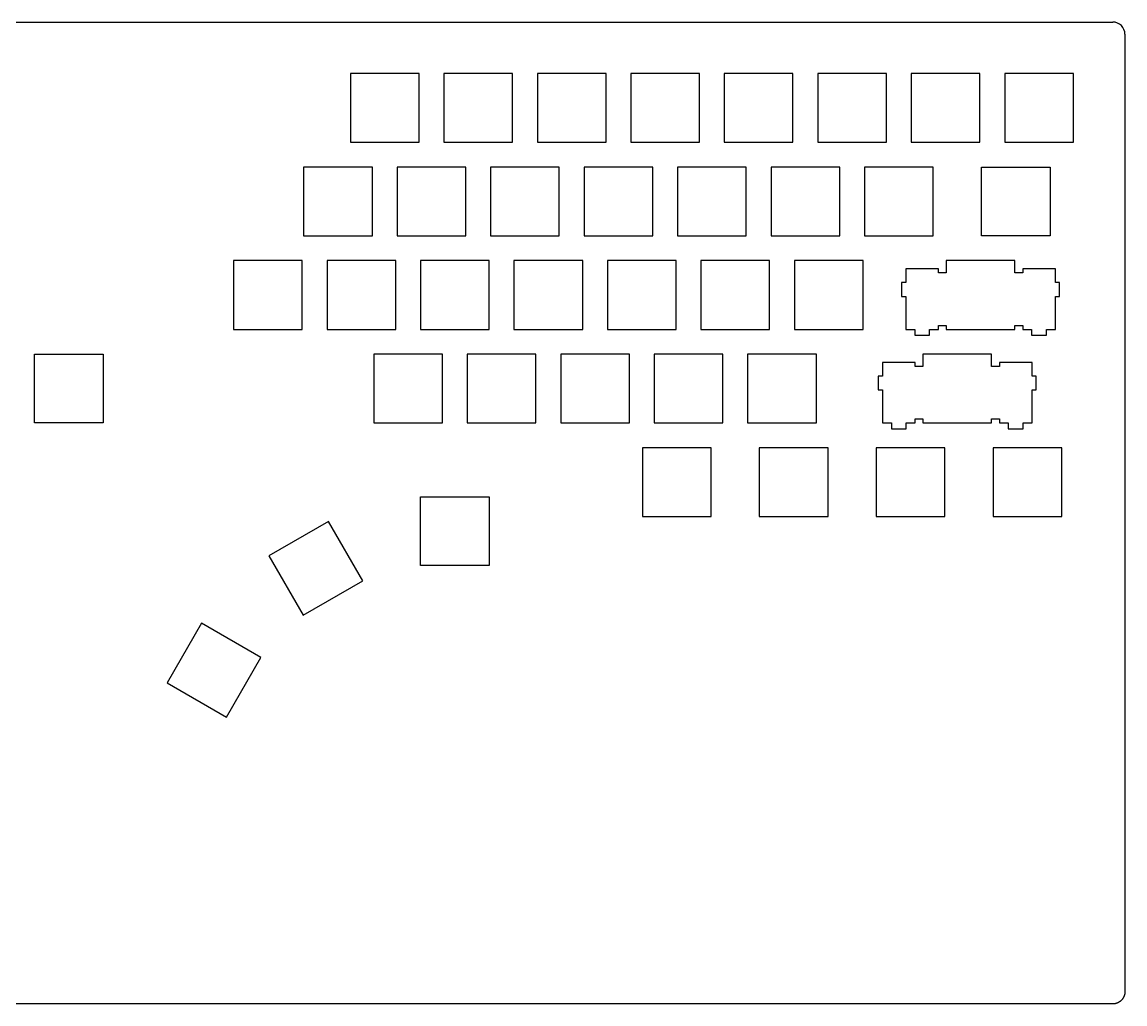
# Model space of a CAD drawing. Header units: inches. Extents: x -112 to 328, y 40 to 240.
# Drawn here: x 103.2 to 328, y 39.9 to 239.9 of the extents above; entities that cross this region are included whole.
import ezdxf

# ---------------------------------------------------------------- set-up
doc = ezdxf.new("R2010")
doc.units = ezdxf.units.IN
doc.header["$MEASUREMENT"] = 0

# ---------------------------------------------------------------- blocks, each defined once
blk = doc.blocks.new('block 4')
at = {"color": 7, "lineweight": 25}
blk.add_lwpolyline([(327.95, 42.38), (327.95, 42.33), (327.94, 42.28), (327.94, 42.23), (327.94, 42.18), (327.94, 42.13), (327.93, 42.08), (327.92, 42.03), (327.91, 41.98), (327.91, 41.93), (327.9, 41.88), (327.89, 41.83), (327.88, 41.78), (327.86, 41.73), (327.85, 41.69), (327.83, 41.64), (327.82, 41.59), (327.81, 41.54), (327.79, 41.5), (327.77, 41.45), (327.75, 41.4), (327.73, 41.36), (327.71, 41.31), (327.69, 41.27), (327.66, 41.22), (327.64, 41.18), (327.62, 41.14), (327.59, 41.09), (327.57, 41.05), (327.54, 41.01), (327.51, 40.97), (327.48, 40.93), (327.45, 40.88), (327.42, 40.84), (327.39, 40.8), (327.36, 40.77), (327.33, 40.73), (327.29, 40.69), (327.26, 40.66), (327.23, 40.62), (327.19, 40.58), (327.15, 40.55), (327.12, 40.52), (327.08, 40.48), (327.04, 40.45), (327, 40.42), (326.96, 40.39), (326.92, 40.36), (326.88, 40.33), (326.84, 40.3), (326.8, 40.27), (326.76, 40.25), (326.71, 40.22), (326.67, 40.2), (326.63, 40.17), (326.58, 40.15), (326.54, 40.13), (326.49, 40.11), (326.45, 40.09), (326.4, 40.07), (326.35, 40.05), (326.31, 40.03), (326.26, 40.01), (326.21, 40), (326.16, 39.98), (326.12, 39.97), (326.07, 39.96), (326.02, 39.94), (325.97, 39.93), (325.92, 39.92), (325.87, 39.92), (325.82, 39.91), (325.77, 39.9), (325.72, 39.89), (325.67, 39.89), (325.62, 39.89), (325.57, 39.88), (325.52, 39.88), (325.48, 39.88), (325.45, 39.88)], dxfattribs=at)
blk = doc.blocks.new('block 5')
at = {"color": 7, "lineweight": 25}
blk.add_lwpolyline([(139.75, 117.42), (132.75, 105.3)], dxfattribs=at)
blk = doc.blocks.new('block 6')
at = {"color": 7, "lineweight": 25}
blk.add_lwpolyline([(151.88, 110.42), (139.75, 117.42)], dxfattribs=at)
blk = doc.blocks.new('block 7')
at = {"color": 7, "lineweight": 25}
blk.add_lwpolyline([(132.75, 105.3), (144.88, 98.3)], dxfattribs=at)
blk = doc.blocks.new('block 8')
at = {"color": 7, "lineweight": 25}
blk.add_lwpolyline([(144.88, 98.3), (151.88, 110.42)], dxfattribs=at)
blk = doc.blocks.new('block 9')
at = {"color": 7, "lineweight": 25}
blk.add_lwpolyline([(198.39, 129.19), (184.39, 129.19)], dxfattribs=at)
blk = doc.blocks.new('block 10')
at = {"color": 7, "lineweight": 25}
blk.add_lwpolyline([(198.39, 143.19), (198.39, 129.19)], dxfattribs=at)
blk = doc.blocks.new('block 11')
at = {"color": 7, "lineweight": 25}
blk.add_lwpolyline([(184.39, 129.19), (184.39, 143.19)], dxfattribs=at)
blk = doc.blocks.new('block 12')
at = {"color": 7, "lineweight": 25}
blk.add_lwpolyline([(184.39, 143.19), (198.39, 143.19)], dxfattribs=at)
blk = doc.blocks.new('block 13')
at = {"color": 7, "lineweight": 25}
blk.add_lwpolyline([(165.62, 138.16), (153.49, 131.16)], dxfattribs=at)
blk = doc.blocks.new('block 14')
at = {"color": 7, "lineweight": 25}
blk.add_lwpolyline([(172.62, 126.04), (165.62, 138.16)], dxfattribs=at)
blk = doc.blocks.new('block 15')
at = {"color": 7, "lineweight": 25}
blk.add_lwpolyline([(153.49, 131.16), (160.49, 119.04)], dxfattribs=at)
blk = doc.blocks.new('block 16')
at = {"color": 7, "lineweight": 25}
blk.add_lwpolyline([(160.49, 119.04), (172.62, 126.04)], dxfattribs=at)
blk = doc.blocks.new('block 17')
at = {"color": 7, "lineweight": 25}
blk.add_lwpolyline([(-109.55, 239.88), (325.45, 239.88)], dxfattribs=at)
blk = doc.blocks.new('block 20')
at = {"color": 7, "lineweight": 25}
blk.add_lwpolyline([(325.45, 39.88), (-109.55, 39.88)], dxfattribs=at)
blk = doc.blocks.new('block 21')
at = {"color": 7, "lineweight": 25}
blk.add_lwpolyline([(327.95, 237.38), (327.95, 42.38)], dxfattribs=at)
blk = doc.blocks.new('block 22')
at = {"color": 7, "lineweight": 25}
blk.add_open_spline([(327.95, 237.38), (327.95, 238.76), (326.83, 239.88), (325.45, 239.88)], degree=3, dxfattribs=at)
blk = doc.blocks.new('block 23')
at = {"color": 7, "lineweight": 25}
blk.add_lwpolyline([(231.73, 210.33), (217.72, 210.33)], dxfattribs=at)
blk = doc.blocks.new('block 24')
at = {"color": 7, "lineweight": 25}
blk.add_lwpolyline([(217.72, 210.33), (217.72, 196.33)], dxfattribs=at)
blk = doc.blocks.new('block 25')
at = {"color": 7, "lineweight": 25}
blk.add_lwpolyline([(217.72, 196.33), (231.73, 196.33)], dxfattribs=at)
blk = doc.blocks.new('block 26')
at = {"color": 7, "lineweight": 25}
blk.add_lwpolyline([(231.73, 196.33), (231.73, 210.33)], dxfattribs=at)
blk = doc.blocks.new('block 27')
at = {"color": 7, "lineweight": 25}
blk.add_lwpolyline([(212.68, 210.33), (198.67, 210.33)], dxfattribs=at)
blk = doc.blocks.new('block 28')
at = {"color": 7, "lineweight": 25}
blk.add_lwpolyline([(198.67, 210.33), (198.67, 196.33)], dxfattribs=at)
blk = doc.blocks.new('block 29')
at = {"color": 7, "lineweight": 25}
blk.add_lwpolyline([(198.67, 196.33), (212.68, 196.33)], dxfattribs=at)
blk = doc.blocks.new('block 30')
at = {"color": 7, "lineweight": 25}
blk.add_lwpolyline([(212.68, 196.33), (212.68, 210.33)], dxfattribs=at)
blk = doc.blocks.new('block 31')
at = {"color": 7, "lineweight": 25}
blk.add_lwpolyline([(193.63, 210.33), (179.62, 210.33)], dxfattribs=at)
blk = doc.blocks.new('block 32')
at = {"color": 7, "lineweight": 25}
blk.add_lwpolyline([(179.62, 210.33), (179.62, 196.33)], dxfattribs=at)
blk = doc.blocks.new('block 33')
at = {"color": 7, "lineweight": 25}
blk.add_lwpolyline([(179.62, 196.33), (193.63, 196.33)], dxfattribs=at)
blk = doc.blocks.new('block 34')
at = {"color": 7, "lineweight": 25}
blk.add_lwpolyline([(193.63, 196.33), (193.63, 210.33)], dxfattribs=at)
blk = doc.blocks.new('block 35')
at = {"color": 7, "lineweight": 25}
blk.add_lwpolyline([(203.44, 191.28), (203.44, 177.28)], dxfattribs=at)
blk = doc.blocks.new('block 36')
at = {"color": 7, "lineweight": 25}
blk.add_lwpolyline([(203.44, 177.28), (217.44, 177.28)], dxfattribs=at)
blk = doc.blocks.new('block 37')
at = {"color": 7, "lineweight": 25}
blk.add_lwpolyline([(217.44, 177.28), (217.44, 191.28)], dxfattribs=at)
blk = doc.blocks.new('block 38')
at = {"color": 7, "lineweight": 25}
blk.add_lwpolyline([(217.44, 191.28), (203.44, 191.28)], dxfattribs=at)
blk = doc.blocks.new('block 39')
at = {"color": 7, "lineweight": 25}
blk.add_lwpolyline([(160.29, 177.28), (160.29, 191.28)], dxfattribs=at)
blk = doc.blocks.new('block 40')
at = {"color": 7, "lineweight": 25}
blk.add_lwpolyline([(160.29, 191.28), (146.29, 191.28)], dxfattribs=at)
blk = doc.blocks.new('block 41')
at = {"color": 7, "lineweight": 25}
blk.add_lwpolyline([(146.29, 191.28), (146.29, 177.28)], dxfattribs=at)
blk = doc.blocks.new('block 42')
at = {"color": 7, "lineweight": 25}
blk.add_lwpolyline([(146.29, 177.28), (160.29, 177.28)], dxfattribs=at)
blk = doc.blocks.new('block 43')
at = {"color": 7, "lineweight": 25}
blk.add_lwpolyline([(165.34, 177.28), (179.34, 177.28)], dxfattribs=at)
blk = doc.blocks.new('block 44')
at = {"color": 7, "lineweight": 25}
blk.add_lwpolyline([(179.34, 177.28), (179.34, 191.28)], dxfattribs=at)
blk = doc.blocks.new('block 45')
at = {"color": 7, "lineweight": 25}
blk.add_lwpolyline([(179.34, 191.28), (165.34, 191.28)], dxfattribs=at)
blk = doc.blocks.new('block 46')
at = {"color": 7, "lineweight": 25}
blk.add_lwpolyline([(165.34, 191.28), (165.34, 177.28)], dxfattribs=at)
blk = doc.blocks.new('block 47')
at = {"color": 7, "lineweight": 25}
blk.add_lwpolyline([(198.39, 191.28), (184.39, 191.28)], dxfattribs=at)
blk = doc.blocks.new('block 48')
at = {"color": 7, "lineweight": 25}
blk.add_lwpolyline([(184.39, 191.28), (184.39, 177.28)], dxfattribs=at)
blk = doc.blocks.new('block 49')
at = {"color": 7, "lineweight": 25}
blk.add_lwpolyline([(184.39, 177.28), (198.39, 177.28)], dxfattribs=at)
blk = doc.blocks.new('block 50')
at = {"color": 7, "lineweight": 25}
blk.add_lwpolyline([(198.39, 177.28), (198.39, 191.28)], dxfattribs=at)
blk = doc.blocks.new('block 51')
at = {"color": 7, "lineweight": 25}
blk.add_lwpolyline([(160.57, 196.33), (174.58, 196.33)], dxfattribs=at)
blk = doc.blocks.new('block 52')
at = {"color": 7, "lineweight": 25}
blk.add_lwpolyline([(174.58, 196.33), (174.58, 210.33)], dxfattribs=at)
blk = doc.blocks.new('block 53')
at = {"color": 7, "lineweight": 25}
blk.add_lwpolyline([(174.58, 210.33), (160.57, 210.33)], dxfattribs=at)
blk = doc.blocks.new('block 54')
at = {"color": 7, "lineweight": 25}
blk.add_lwpolyline([(160.57, 210.33), (160.57, 196.33)], dxfattribs=at)
blk = doc.blocks.new('block 55')
at = {"color": 7, "lineweight": 25}
blk.add_lwpolyline([(226.96, 172.23), (212.96, 172.23)], dxfattribs=at)
blk = doc.blocks.new('block 56')
at = {"color": 7, "lineweight": 25}
blk.add_lwpolyline([(212.96, 172.23), (212.96, 158.23)], dxfattribs=at)
blk = doc.blocks.new('block 57')
at = {"color": 7, "lineweight": 25}
blk.add_lwpolyline([(212.96, 158.23), (226.96, 158.23)], dxfattribs=at)
blk = doc.blocks.new('block 58')
at = {"color": 7, "lineweight": 25}
blk.add_lwpolyline([(226.96, 158.23), (226.96, 172.23)], dxfattribs=at)
blk = doc.blocks.new('block 59')
at = {"color": 7, "lineweight": 25}
blk.add_lwpolyline([(193.91, 172.23), (193.91, 158.23)], dxfattribs=at)
blk = doc.blocks.new('block 60')
at = {"color": 7, "lineweight": 25}
blk.add_lwpolyline([(193.91, 158.23), (207.91, 158.23)], dxfattribs=at)
blk = doc.blocks.new('block 61')
at = {"color": 7, "lineweight": 25}
blk.add_lwpolyline([(207.91, 158.23), (207.91, 172.23)], dxfattribs=at)
blk = doc.blocks.new('block 62')
at = {"color": 7, "lineweight": 25}
blk.add_lwpolyline([(207.91, 172.23), (193.91, 172.23)], dxfattribs=at)
blk = doc.blocks.new('block 63')
at = {"color": 7, "lineweight": 25}
blk.add_lwpolyline([(174.86, 158.23), (188.86, 158.23)], dxfattribs=at)
blk = doc.blocks.new('block 64')
at = {"color": 7, "lineweight": 25}
blk.add_lwpolyline([(188.86, 158.23), (188.86, 172.23)], dxfattribs=at)
blk = doc.blocks.new('block 65')
at = {"color": 7, "lineweight": 25}
blk.add_lwpolyline([(188.86, 172.23), (174.86, 172.23)], dxfattribs=at)
blk = doc.blocks.new('block 66')
at = {"color": 7, "lineweight": 25}
blk.add_lwpolyline([(174.86, 172.23), (174.86, 158.23)], dxfattribs=at)
blk = doc.blocks.new('block 67')
at = {"color": 7, "lineweight": 25}
blk.add_lwpolyline([(229.63, 153.18), (229.63, 139.18)], dxfattribs=at)
blk = doc.blocks.new('block 68')
at = {"color": 7, "lineweight": 25}
blk.add_lwpolyline([(229.63, 139.18), (243.63, 139.18)], dxfattribs=at)
blk = doc.blocks.new('block 69')
at = {"color": 7, "lineweight": 25}
blk.add_lwpolyline([(243.63, 139.18), (243.63, 153.18)], dxfattribs=at)
blk = doc.blocks.new('block 70')
at = {"color": 7, "lineweight": 25}
blk.add_lwpolyline([(243.63, 153.18), (229.63, 153.18)], dxfattribs=at)
blk = doc.blocks.new('block 71')
at = {"color": 7, "lineweight": 25}
blk.add_lwpolyline([(119.71, 172.23), (119.71, 158.23)], dxfattribs=at)
blk = doc.blocks.new('block 72')
at = {"color": 7, "lineweight": 25}
blk.add_lwpolyline([(105.71, 172.23), (119.71, 172.23)], dxfattribs=at)
blk = doc.blocks.new('block 73')
at = {"color": 7, "lineweight": 25}
blk.add_lwpolyline([(105.71, 158.23), (105.71, 172.23)], dxfattribs=at)
blk = doc.blocks.new('block 74')
at = {"color": 7, "lineweight": 25}
blk.add_lwpolyline([(119.71, 158.23), (105.71, 158.23)], dxfattribs=at)
blk = doc.blocks.new('block 171')
at = {"color": 7, "lineweight": 25}
blk.add_lwpolyline([(184.1, 229.38), (170.1, 229.38)], dxfattribs=at)
blk = doc.blocks.new('block 172')
at = {"color": 7, "lineweight": 25}
blk.add_lwpolyline([(170.1, 229.38), (170.1, 215.38)], dxfattribs=at)
blk = doc.blocks.new('block 173')
at = {"color": 7, "lineweight": 25}
blk.add_lwpolyline([(170.1, 215.38), (184.1, 215.38)], dxfattribs=at)
blk = doc.blocks.new('block 174')
at = {"color": 7, "lineweight": 25}
blk.add_lwpolyline([(184.1, 215.38), (184.1, 229.38)], dxfattribs=at)
blk = doc.blocks.new('block 175')
at = {"color": 7, "lineweight": 25}
blk.add_lwpolyline([(208.2, 215.38), (222.2, 215.38)], dxfattribs=at)
blk = doc.blocks.new('block 176')
at = {"color": 7, "lineweight": 25}
blk.add_lwpolyline([(222.2, 215.38), (222.2, 229.38)], dxfattribs=at)
blk = doc.blocks.new('block 177')
at = {"color": 7, "lineweight": 25}
blk.add_lwpolyline([(222.2, 229.38), (208.2, 229.38)], dxfattribs=at)
blk = doc.blocks.new('block 178')
at = {"color": 7, "lineweight": 25}
blk.add_lwpolyline([(208.2, 229.38), (208.2, 215.38)], dxfattribs=at)
blk = doc.blocks.new('block 179')
at = {"color": 7, "lineweight": 25}
blk.add_lwpolyline([(203.15, 229.38), (189.15, 229.38)], dxfattribs=at)
blk = doc.blocks.new('block 180')
at = {"color": 7, "lineweight": 25}
blk.add_lwpolyline([(189.15, 229.38), (189.15, 215.38)], dxfattribs=at)
blk = doc.blocks.new('block 181')
at = {"color": 7, "lineweight": 25}
blk.add_lwpolyline([(189.15, 215.38), (203.15, 215.38)], dxfattribs=at)
blk = doc.blocks.new('block 182')
at = {"color": 7, "lineweight": 25}
blk.add_lwpolyline([(203.15, 215.38), (203.15, 229.38)], dxfattribs=at)
blk = doc.blocks.new('block 183')
at = {"color": 7, "lineweight": 25}
blk.add_lwpolyline([(303.45, 229.38), (303.45, 215.38)], dxfattribs=at)
blk = doc.blocks.new('block 184')
at = {"color": 7, "lineweight": 25}
blk.add_lwpolyline([(303.45, 215.38), (317.45, 215.38)], dxfattribs=at)
blk = doc.blocks.new('block 185')
at = {"color": 7, "lineweight": 25}
blk.add_lwpolyline([(317.45, 215.38), (317.45, 229.38)], dxfattribs=at)
blk = doc.blocks.new('block 186')
at = {"color": 7, "lineweight": 25}
blk.add_lwpolyline([(317.45, 229.38), (303.45, 229.38)], dxfattribs=at)
blk = doc.blocks.new('block 187')
at = {"color": 7, "lineweight": 25}
blk.add_lwpolyline([(298.4, 215.38), (298.4, 229.38)], dxfattribs=at)
blk = doc.blocks.new('block 188')
at = {"color": 7, "lineweight": 25}
blk.add_lwpolyline([(298.4, 229.38), (284.4, 229.38)], dxfattribs=at)
blk = doc.blocks.new('block 189')
at = {"color": 7, "lineweight": 25}
blk.add_lwpolyline([(284.4, 229.38), (284.4, 215.38)], dxfattribs=at)
blk = doc.blocks.new('block 190')
at = {"color": 7, "lineweight": 25}
blk.add_lwpolyline([(284.4, 215.38), (298.4, 215.38)], dxfattribs=at)
blk = doc.blocks.new('block 191')
at = {"color": 7, "lineweight": 25}
blk.add_lwpolyline([(241.25, 215.38), (241.25, 229.38)], dxfattribs=at)
blk = doc.blocks.new('block 192')
at = {"color": 7, "lineweight": 25}
blk.add_lwpolyline([(241.25, 229.38), (227.25, 229.38)], dxfattribs=at)
blk = doc.blocks.new('block 193')
at = {"color": 7, "lineweight": 25}
blk.add_lwpolyline([(227.25, 229.38), (227.25, 215.38)], dxfattribs=at)
blk = doc.blocks.new('block 194')
at = {"color": 7, "lineweight": 25}
blk.add_lwpolyline([(227.25, 215.38), (241.25, 215.38)], dxfattribs=at)
blk = doc.blocks.new('block 195')
at = {"color": 7, "lineweight": 25}
blk.add_lwpolyline([(279.35, 229.38), (265.35, 229.38)], dxfattribs=at)
blk = doc.blocks.new('block 196')
at = {"color": 7, "lineweight": 25}
blk.add_lwpolyline([(265.35, 229.38), (265.35, 215.38)], dxfattribs=at)
blk = doc.blocks.new('block 197')
at = {"color": 7, "lineweight": 25}
blk.add_lwpolyline([(265.35, 215.38), (279.35, 215.38)], dxfattribs=at)
blk = doc.blocks.new('block 198')
at = {"color": 7, "lineweight": 25}
blk.add_lwpolyline([(279.35, 215.38), (279.35, 229.38)], dxfattribs=at)
blk = doc.blocks.new('block 199')
at = {"color": 7, "lineweight": 25}
blk.add_lwpolyline([(246.3, 229.38), (246.3, 215.38)], dxfattribs=at)
blk = doc.blocks.new('block 200')
at = {"color": 7, "lineweight": 25}
blk.add_lwpolyline([(246.3, 215.38), (260.3, 215.38)], dxfattribs=at)
blk = doc.blocks.new('block 201')
at = {"color": 7, "lineweight": 25}
blk.add_lwpolyline([(260.3, 215.38), (260.3, 229.38)], dxfattribs=at)
blk = doc.blocks.new('block 202')
at = {"color": 7, "lineweight": 25}
blk.add_lwpolyline([(260.3, 229.38), (246.3, 229.38)], dxfattribs=at)
blk = doc.blocks.new('block 203')
at = {"color": 7, "lineweight": 25}
blk.add_lwpolyline([(255.82, 210.33), (255.82, 196.33)], dxfattribs=at)
blk = doc.blocks.new('block 204')
at = {"color": 7, "lineweight": 25}
blk.add_lwpolyline([(255.82, 196.33), (269.83, 196.33)], dxfattribs=at)
blk = doc.blocks.new('block 205')
at = {"color": 7, "lineweight": 25}
blk.add_lwpolyline([(269.83, 196.33), (269.83, 210.33)], dxfattribs=at)
blk = doc.blocks.new('block 206')
at = {"color": 7, "lineweight": 25}
blk.add_lwpolyline([(269.83, 210.33), (255.82, 210.33)], dxfattribs=at)
blk = doc.blocks.new('block 207')
at = {"color": 7, "lineweight": 25}
blk.add_lwpolyline([(236.77, 196.33), (250.78, 196.33)], dxfattribs=at)
blk = doc.blocks.new('block 208')
at = {"color": 7, "lineweight": 25}
blk.add_lwpolyline([(250.78, 196.33), (250.78, 210.33)], dxfattribs=at)
blk = doc.blocks.new('block 209')
at = {"color": 7, "lineweight": 25}
blk.add_lwpolyline([(250.78, 210.33), (236.77, 210.33)], dxfattribs=at)
blk = doc.blocks.new('block 210')
at = {"color": 7, "lineweight": 25}
blk.add_lwpolyline([(236.77, 210.33), (236.77, 196.33)], dxfattribs=at)
blk = doc.blocks.new('block 211')
at = {"color": 7, "lineweight": 25}
blk.add_lwpolyline([(298.69, 196.33), (298.69, 210.33)], dxfattribs=at)
blk = doc.blocks.new('block 212')
at = {"color": 7, "lineweight": 25}
blk.add_lwpolyline([(312.69, 196.33), (298.69, 196.33)], dxfattribs=at)
blk = doc.blocks.new('block 213')
at = {"color": 7, "lineweight": 25}
blk.add_lwpolyline([(312.69, 210.33), (312.69, 196.33)], dxfattribs=at)
blk = doc.blocks.new('block 214')
at = {"color": 7, "lineweight": 25}
blk.add_lwpolyline([(298.69, 210.33), (312.69, 210.33)], dxfattribs=at)
blk = doc.blocks.new('block 215')
at = {"color": 7, "lineweight": 25}
blk.add_lwpolyline([(274.87, 196.33), (288.88, 196.33)], dxfattribs=at)
blk = doc.blocks.new('block 216')
at = {"color": 7, "lineweight": 25}
blk.add_lwpolyline([(288.88, 196.33), (288.88, 210.33)], dxfattribs=at)
blk = doc.blocks.new('block 217')
at = {"color": 7, "lineweight": 25}
blk.add_lwpolyline([(288.88, 210.33), (274.87, 210.33)], dxfattribs=at)
blk = doc.blocks.new('block 218')
at = {"color": 7, "lineweight": 25}
blk.add_lwpolyline([(274.87, 210.33), (274.87, 196.33)], dxfattribs=at)
blk = doc.blocks.new('block 219')
at = {"color": 7, "lineweight": 25}
blk.add_lwpolyline([(267.44, 139.18), (267.44, 153.18)], dxfattribs=at)
blk = doc.blocks.new('block 220')
at = {"color": 7, "lineweight": 25}
blk.add_lwpolyline([(267.44, 153.18), (253.44, 153.18)], dxfattribs=at)
blk = doc.blocks.new('block 221')
at = {"color": 7, "lineweight": 25}
blk.add_lwpolyline([(253.44, 153.18), (253.44, 139.18)], dxfattribs=at)
blk = doc.blocks.new('block 222')
at = {"color": 7, "lineweight": 25}
blk.add_lwpolyline([(253.44, 139.18), (267.44, 139.18)], dxfattribs=at)
blk = doc.blocks.new('block 223')
at = {"color": 7, "lineweight": 25}
blk.add_lwpolyline([(291.26, 139.18), (291.26, 153.18)], dxfattribs=at)
blk = doc.blocks.new('block 224')
at = {"color": 7, "lineweight": 25}
blk.add_lwpolyline([(291.26, 153.18), (277.26, 153.18)], dxfattribs=at)
blk = doc.blocks.new('block 225')
at = {"color": 7, "lineweight": 25}
blk.add_lwpolyline([(277.26, 153.18), (277.26, 139.18)], dxfattribs=at)
blk = doc.blocks.new('block 226')
at = {"color": 7, "lineweight": 25}
blk.add_lwpolyline([(277.26, 139.18), (291.26, 139.18)], dxfattribs=at)
blk = doc.blocks.new('block 227')
at = {"color": 7, "lineweight": 25}
blk.add_lwpolyline([(315.07, 153.18), (301.07, 153.18)], dxfattribs=at)
blk = doc.blocks.new('block 228')
at = {"color": 7, "lineweight": 25}
blk.add_lwpolyline([(301.07, 153.18), (301.07, 139.18)], dxfattribs=at)
blk = doc.blocks.new('block 229')
at = {"color": 7, "lineweight": 25}
blk.add_lwpolyline([(301.07, 139.18), (315.07, 139.18)], dxfattribs=at)
blk = doc.blocks.new('block 230')
at = {"color": 7, "lineweight": 25}
blk.add_lwpolyline([(315.07, 139.18), (315.07, 153.18)], dxfattribs=at)
blk = doc.blocks.new('block 231')
at = {"color": 7, "lineweight": 25}
blk.add_lwpolyline([(260.59, 191.28), (260.59, 177.28)], dxfattribs=at)
blk = doc.blocks.new('block 232')
at = {"color": 7, "lineweight": 25}
blk.add_lwpolyline([(260.59, 177.28), (274.59, 177.28)], dxfattribs=at)
blk = doc.blocks.new('block 233')
at = {"color": 7, "lineweight": 25}
blk.add_lwpolyline([(274.59, 177.28), (274.59, 191.28)], dxfattribs=at)
blk = doc.blocks.new('block 234')
at = {"color": 7, "lineweight": 25}
blk.add_lwpolyline([(274.59, 191.28), (260.59, 191.28)], dxfattribs=at)
blk = doc.blocks.new('block 235')
at = {"color": 7, "lineweight": 25}
blk.add_lwpolyline([(291.54, 188.78), (289.97, 188.78)], dxfattribs=at)
blk = doc.blocks.new('block 236')
at = {"color": 7, "lineweight": 25}
blk.add_lwpolyline([(289.97, 188.78), (289.97, 189.58)], dxfattribs=at)
blk = doc.blocks.new('block 237')
at = {"color": 7, "lineweight": 25}
blk.add_lwpolyline([(289.97, 189.58), (283.32, 189.58)], dxfattribs=at)
blk = doc.blocks.new('block 238')
at = {"color": 7, "lineweight": 25}
blk.add_lwpolyline([(283.32, 189.58), (283.32, 186.8)], dxfattribs=at)
blk = doc.blocks.new('block 239')
at = {"color": 7, "lineweight": 25}
blk.add_lwpolyline([(283.32, 186.8), (282.44, 186.8)], dxfattribs=at)
blk = doc.blocks.new('block 240')
at = {"color": 7, "lineweight": 25}
blk.add_lwpolyline([(282.44, 186.8), (282.44, 184)], dxfattribs=at)
blk = doc.blocks.new('block 241')
at = {"color": 7, "lineweight": 25}
blk.add_lwpolyline([(282.44, 184), (283.32, 184)], dxfattribs=at)
blk = doc.blocks.new('block 242')
at = {"color": 7, "lineweight": 25}
blk.add_lwpolyline([(283.32, 184), (283.32, 177.28)], dxfattribs=at)
blk = doc.blocks.new('block 243')
at = {"color": 7, "lineweight": 25}
blk.add_lwpolyline([(283.32, 177.28), (285.14, 177.28)], dxfattribs=at)
blk = doc.blocks.new('block 244')
at = {"color": 7, "lineweight": 25}
blk.add_lwpolyline([(285.14, 177.28), (285.14, 176.08)], dxfattribs=at)
blk = doc.blocks.new('block 245')
at = {"color": 7, "lineweight": 25}
blk.add_lwpolyline([(285.14, 176.08), (288.14, 176.08)], dxfattribs=at)
blk = doc.blocks.new('block 246')
at = {"color": 7, "lineweight": 25}
blk.add_lwpolyline([(288.14, 176.08), (288.14, 177.28)], dxfattribs=at)
blk = doc.blocks.new('block 247')
at = {"color": 7, "lineweight": 25}
blk.add_lwpolyline([(288.14, 177.28), (289.97, 177.28)], dxfattribs=at)
blk = doc.blocks.new('block 248')
at = {"color": 7, "lineweight": 25}
blk.add_lwpolyline([(289.97, 177.28), (289.97, 178.08)], dxfattribs=at)
blk = doc.blocks.new('block 249')
at = {"color": 7, "lineweight": 25}
blk.add_lwpolyline([(289.97, 178.08), (291.54, 178.08)], dxfattribs=at)
blk = doc.blocks.new('block 250')
at = {"color": 7, "lineweight": 25}
blk.add_lwpolyline([(291.54, 178.08), (291.54, 177.28)], dxfattribs=at)
blk = doc.blocks.new('block 251')
at = {"color": 7, "lineweight": 25}
blk.add_lwpolyline([(291.54, 177.28), (305.54, 177.28)], dxfattribs=at)
blk = doc.blocks.new('block 252')
at = {"color": 7, "lineweight": 25}
blk.add_lwpolyline([(305.54, 177.28), (305.54, 178.08)], dxfattribs=at)
blk = doc.blocks.new('block 253')
at = {"color": 7, "lineweight": 25}
blk.add_lwpolyline([(305.54, 178.08), (307.12, 178.08)], dxfattribs=at)
blk = doc.blocks.new('block 254')
at = {"color": 7, "lineweight": 25}
blk.add_lwpolyline([(307.12, 178.08), (307.12, 177.28)], dxfattribs=at)
blk = doc.blocks.new('block 255')
at = {"color": 7, "lineweight": 25}
blk.add_lwpolyline([(307.12, 177.28), (308.94, 177.28)], dxfattribs=at)
blk = doc.blocks.new('block 256')
at = {"color": 7, "lineweight": 25}
blk.add_lwpolyline([(308.94, 177.28), (308.94, 176.08)], dxfattribs=at)
blk = doc.blocks.new('block 257')
at = {"color": 7, "lineweight": 25}
blk.add_lwpolyline([(308.94, 176.08), (311.94, 176.08)], dxfattribs=at)
blk = doc.blocks.new('block 258')
at = {"color": 7, "lineweight": 25}
blk.add_lwpolyline([(311.94, 176.08), (311.94, 177.28)], dxfattribs=at)
blk = doc.blocks.new('block 259')
at = {"color": 7, "lineweight": 25}
blk.add_lwpolyline([(311.94, 177.28), (313.77, 177.28)], dxfattribs=at)
blk = doc.blocks.new('block 260')
at = {"color": 7, "lineweight": 25}
blk.add_lwpolyline([(313.77, 177.28), (313.77, 184)], dxfattribs=at)
blk = doc.blocks.new('block 261')
at = {"color": 7, "lineweight": 25}
blk.add_lwpolyline([(313.77, 184), (314.64, 184)], dxfattribs=at)
blk = doc.blocks.new('block 262')
at = {"color": 7, "lineweight": 25}
blk.add_lwpolyline([(314.64, 184), (314.64, 186.8)], dxfattribs=at)
blk = doc.blocks.new('block 263')
at = {"color": 7, "lineweight": 25}
blk.add_lwpolyline([(314.64, 186.8), (313.77, 186.8)], dxfattribs=at)
blk = doc.blocks.new('block 264')
at = {"color": 7, "lineweight": 25}
blk.add_lwpolyline([(313.77, 186.8), (313.77, 189.58)], dxfattribs=at)
blk = doc.blocks.new('block 265')
at = {"color": 7, "lineweight": 25}
blk.add_lwpolyline([(313.77, 189.58), (307.12, 189.58)], dxfattribs=at)
blk = doc.blocks.new('block 266')
at = {"color": 7, "lineweight": 25}
blk.add_lwpolyline([(307.12, 189.58), (307.12, 188.78)], dxfattribs=at)
blk = doc.blocks.new('block 267')
at = {"color": 7, "lineweight": 25}
blk.add_lwpolyline([(307.12, 188.78), (305.54, 188.78)], dxfattribs=at)
blk = doc.blocks.new('block 268')
at = {"color": 7, "lineweight": 25}
blk.add_lwpolyline([(305.54, 188.78), (305.54, 191.28)], dxfattribs=at)
blk = doc.blocks.new('block 269')
at = {"color": 7, "lineweight": 25}
blk.add_lwpolyline([(305.54, 191.28), (291.54, 191.28)], dxfattribs=at)
blk = doc.blocks.new('block 270')
at = {"color": 7, "lineweight": 25}
blk.add_lwpolyline([(291.54, 191.28), (291.54, 188.78)], dxfattribs=at)
blk = doc.blocks.new('block 271')
at = {"color": 7, "lineweight": 25}
blk.add_lwpolyline([(286.78, 172.23), (286.78, 169.73)], dxfattribs=at)
blk = doc.blocks.new('block 272')
at = {"color": 7, "lineweight": 25}
blk.add_lwpolyline([(286.78, 169.73), (285.21, 169.73)], dxfattribs=at)
blk = doc.blocks.new('block 273')
at = {"color": 7, "lineweight": 25}
blk.add_lwpolyline([(285.21, 169.73), (285.21, 170.53)], dxfattribs=at)
blk = doc.blocks.new('block 274')
at = {"color": 7, "lineweight": 25}
blk.add_lwpolyline([(285.21, 170.53), (278.56, 170.53)], dxfattribs=at)
blk = doc.blocks.new('block 275')
at = {"color": 7, "lineweight": 25}
blk.add_lwpolyline([(278.56, 170.53), (278.56, 167.75)], dxfattribs=at)
blk = doc.blocks.new('block 276')
at = {"color": 7, "lineweight": 25}
blk.add_lwpolyline([(278.56, 167.75), (277.68, 167.75)], dxfattribs=at)
blk = doc.blocks.new('block 277')
at = {"color": 7, "lineweight": 25}
blk.add_lwpolyline([(277.68, 167.75), (277.68, 164.95)], dxfattribs=at)
blk = doc.blocks.new('block 278')
at = {"color": 7, "lineweight": 25}
blk.add_lwpolyline([(277.68, 164.95), (278.56, 164.95)], dxfattribs=at)
blk = doc.blocks.new('block 279')
at = {"color": 7, "lineweight": 25}
blk.add_lwpolyline([(278.56, 164.95), (278.56, 158.23)], dxfattribs=at)
blk = doc.blocks.new('block 280')
at = {"color": 7, "lineweight": 25}
blk.add_lwpolyline([(278.56, 158.23), (280.38, 158.23)], dxfattribs=at)
blk = doc.blocks.new('block 281')
at = {"color": 7, "lineweight": 25}
blk.add_lwpolyline([(280.38, 158.23), (280.38, 157.03)], dxfattribs=at)
blk = doc.blocks.new('block 282')
at = {"color": 7, "lineweight": 25}
blk.add_lwpolyline([(280.38, 157.03), (283.38, 157.03)], dxfattribs=at)
blk = doc.blocks.new('block 283')
at = {"color": 7, "lineweight": 25}
blk.add_lwpolyline([(283.38, 157.03), (283.38, 158.23)], dxfattribs=at)
blk = doc.blocks.new('block 284')
at = {"color": 7, "lineweight": 25}
blk.add_lwpolyline([(283.38, 158.23), (285.21, 158.23)], dxfattribs=at)
blk = doc.blocks.new('block 285')
at = {"color": 7, "lineweight": 25}
blk.add_lwpolyline([(285.21, 158.23), (285.21, 159.03)], dxfattribs=at)
blk = doc.blocks.new('block 286')
at = {"color": 7, "lineweight": 25}
blk.add_lwpolyline([(285.21, 159.03), (286.78, 159.03)], dxfattribs=at)
blk = doc.blocks.new('block 287')
at = {"color": 7, "lineweight": 25}
blk.add_lwpolyline([(286.78, 159.03), (286.78, 158.23)], dxfattribs=at)
blk = doc.blocks.new('block 288')
at = {"color": 7, "lineweight": 25}
blk.add_lwpolyline([(286.78, 158.23), (300.78, 158.23)], dxfattribs=at)
blk = doc.blocks.new('block 289')
at = {"color": 7, "lineweight": 25}
blk.add_lwpolyline([(300.78, 158.23), (300.78, 159.03)], dxfattribs=at)
blk = doc.blocks.new('block 290')
at = {"color": 7, "lineweight": 25}
blk.add_lwpolyline([(300.78, 159.03), (302.36, 159.03)], dxfattribs=at)
blk = doc.blocks.new('block 291')
at = {"color": 7, "lineweight": 25}
blk.add_lwpolyline([(302.36, 159.03), (302.36, 158.23)], dxfattribs=at)
blk = doc.blocks.new('block 292')
at = {"color": 7, "lineweight": 25}
blk.add_lwpolyline([(302.36, 158.23), (304.18, 158.23)], dxfattribs=at)
blk = doc.blocks.new('block 293')
at = {"color": 7, "lineweight": 25}
blk.add_lwpolyline([(304.18, 158.23), (304.18, 157.03)], dxfattribs=at)
blk = doc.blocks.new('block 294')
at = {"color": 7, "lineweight": 25}
blk.add_lwpolyline([(304.18, 157.03), (307.18, 157.03)], dxfattribs=at)
blk = doc.blocks.new('block 295')
at = {"color": 7, "lineweight": 25}
blk.add_lwpolyline([(307.18, 157.03), (307.18, 158.23)], dxfattribs=at)
blk = doc.blocks.new('block 296')
at = {"color": 7, "lineweight": 25}
blk.add_lwpolyline([(307.18, 158.23), (309.01, 158.23)], dxfattribs=at)
blk = doc.blocks.new('block 297')
at = {"color": 7, "lineweight": 25}
blk.add_lwpolyline([(309.01, 158.23), (309.01, 164.95)], dxfattribs=at)
blk = doc.blocks.new('block 298')
at = {"color": 7, "lineweight": 25}
blk.add_lwpolyline([(309.01, 164.95), (309.88, 164.95)], dxfattribs=at)
blk = doc.blocks.new('block 299')
at = {"color": 7, "lineweight": 25}
blk.add_lwpolyline([(309.88, 164.95), (309.88, 167.75)], dxfattribs=at)
blk = doc.blocks.new('block 300')
at = {"color": 7, "lineweight": 25}
blk.add_lwpolyline([(309.88, 167.75), (309.01, 167.75)], dxfattribs=at)
blk = doc.blocks.new('block 301')
at = {"color": 7, "lineweight": 25}
blk.add_lwpolyline([(309.01, 167.75), (309.01, 170.53)], dxfattribs=at)
blk = doc.blocks.new('block 302')
at = {"color": 7, "lineweight": 25}
blk.add_lwpolyline([(309.01, 170.53), (302.36, 170.53)], dxfattribs=at)
blk = doc.blocks.new('block 303')
at = {"color": 7, "lineweight": 25}
blk.add_lwpolyline([(302.36, 170.53), (302.36, 169.73)], dxfattribs=at)
blk = doc.blocks.new('block 304')
at = {"color": 7, "lineweight": 25}
blk.add_lwpolyline([(302.36, 169.73), (300.78, 169.73)], dxfattribs=at)
blk = doc.blocks.new('block 305')
at = {"color": 7, "lineweight": 25}
blk.add_lwpolyline([(300.78, 169.73), (300.78, 172.23)], dxfattribs=at)
blk = doc.blocks.new('block 306')
at = {"color": 7, "lineweight": 25}
blk.add_lwpolyline([(300.78, 172.23), (286.78, 172.23)], dxfattribs=at)
blk = doc.blocks.new('block 307')
at = {"color": 7, "lineweight": 25}
blk.add_lwpolyline([(246.01, 172.23), (232.01, 172.23)], dxfattribs=at)
blk = doc.blocks.new('block 308')
at = {"color": 7, "lineweight": 25}
blk.add_lwpolyline([(232.01, 172.23), (232.01, 158.23)], dxfattribs=at)
blk = doc.blocks.new('block 309')
at = {"color": 7, "lineweight": 25}
blk.add_lwpolyline([(232.01, 158.23), (246.01, 158.23)], dxfattribs=at)
blk = doc.blocks.new('block 310')
at = {"color": 7, "lineweight": 25}
blk.add_lwpolyline([(246.01, 158.23), (246.01, 172.23)], dxfattribs=at)
blk = doc.blocks.new('block 311')
at = {"color": 7, "lineweight": 25}
blk.add_lwpolyline([(265.06, 158.23), (265.06, 172.23)], dxfattribs=at)
blk = doc.blocks.new('block 312')
at = {"color": 7, "lineweight": 25}
blk.add_lwpolyline([(265.06, 172.23), (251.06, 172.23)], dxfattribs=at)
blk = doc.blocks.new('block 313')
at = {"color": 7, "lineweight": 25}
blk.add_lwpolyline([(251.06, 172.23), (251.06, 158.23)], dxfattribs=at)
blk = doc.blocks.new('block 314')
at = {"color": 7, "lineweight": 25}
blk.add_lwpolyline([(251.06, 158.23), (265.06, 158.23)], dxfattribs=at)
blk = doc.blocks.new('block 315')
at = {"color": 7, "lineweight": 25}
blk.add_lwpolyline([(236.49, 191.28), (222.49, 191.28)], dxfattribs=at)
blk = doc.blocks.new('block 316')
at = {"color": 7, "lineweight": 25}
blk.add_lwpolyline([(222.49, 191.28), (222.49, 177.28)], dxfattribs=at)
blk = doc.blocks.new('block 317')
at = {"color": 7, "lineweight": 25}
blk.add_lwpolyline([(222.49, 177.28), (236.49, 177.28)], dxfattribs=at)
blk = doc.blocks.new('block 318')
at = {"color": 7, "lineweight": 25}
blk.add_lwpolyline([(236.49, 177.28), (236.49, 191.28)], dxfattribs=at)
blk = doc.blocks.new('block 319')
at = {"color": 7, "lineweight": 25}
blk.add_lwpolyline([(255.54, 191.28), (241.54, 191.28)], dxfattribs=at)
blk = doc.blocks.new('block 320')
at = {"color": 7, "lineweight": 25}
blk.add_lwpolyline([(241.54, 191.28), (241.54, 177.28)], dxfattribs=at)
blk = doc.blocks.new('block 321')
at = {"color": 7, "lineweight": 25}
blk.add_lwpolyline([(241.54, 177.28), (255.54, 177.28)], dxfattribs=at)
blk = doc.blocks.new('block 322')
at = {"color": 7, "lineweight": 25}
blk.add_lwpolyline([(255.54, 177.28), (255.54, 191.28)], dxfattribs=at)
blk = doc.blocks.new('block 407')
at = {"color": 7, "lineweight": 25}
for points in [[(-112.05, 42.38), (-112.05, 42.38)], [(327.95, 42.38), (327.95, 42.38)]]:
    blk.add_lwpolyline(points, dxfattribs=at)
blk = doc.blocks.new('block 2')
for name in ['block 17', 'block 22', 'block 21', 'block 171', 'block 172', 'block 174', 'block 179', 'block 180', 'block 182', 'block 177', 'block 178', 'block 176', 'block 192', 'block 193', 'block 191', 'block 199', 'block 202', 'block 201', 'block 195', 'block 196', 'block 198', 'block 188', 'block 189', 'block 187', 'block 183', 'block 186', 'block 185', 'block 173', 'block 181', 'block 175', 'block 194', 'block 200', 'block 197', 'block 190', 'block 184', 'block 53', 'block 54', 'block 52', 'block 31', 'block 32', 'block 34', 'block 27', 'block 28', 'block 30', 'block 23', 'block 24', 'block 26', 'block 209', 'block 210', 'block 208', 'block 203', 'block 206', 'block 205', 'block 217', 'block 218', 'block 216', 'block 211', 'block 214', 'block 213', 'block 51', 'block 33', 'block 29', 'block 25', 'block 207', 'block 204', 'block 215', 'block 212', 'block 40', 'block 41', 'block 39', 'block 45', 'block 46', 'block 44', 'block 47', 'block 48', 'block 50', 'block 35', 'block 38', 'block 37', 'block 315', 'block 316', 'block 318', 'block 319', 'block 320', 'block 322', 'block 231', 'block 234', 'block 233', 'block 269', 'block 270', 'block 268', 'block 237', 'block 238', 'block 236', 'block 265', 'block 266', 'block 264', 'block 239', 'block 240', 'block 235', 'block 267', 'block 263', 'block 262', 'block 241', 'block 242', 'block 260', 'block 261', 'block 248', 'block 249', 'block 250', 'block 252', 'block 253', 'block 254', 'block 42', 'block 43', 'block 49', 'block 36', 'block 317', 'block 321', 'block 232', 'block 243', 'block 244', 'block 245', 'block 246', 'block 247', 'block 251', 'block 255', 'block 256', 'block 257', 'block 258', 'block 259', 'block 72', 'block 73', 'block 71', 'block 65', 'block 66', 'block 64', 'block 59', 'block 62', 'block 61', 'block 55', 'block 56', 'block 58', 'block 307', 'block 308', 'block 310', 'block 312', 'block 313', 'block 311', 'block 271', 'block 306', 'block 305', 'block 274', 'block 275', 'block 273', 'block 272', 'block 304', 'block 302', 'block 303', 'block 301', 'block 276', 'block 277', 'block 300', 'block 299', 'block 278', 'block 279', 'block 297', 'block 298', 'block 74', 'block 63', 'block 60', 'block 57', 'block 309', 'block 314', 'block 280', 'block 281', 'block 283', 'block 284', 'block 285', 'block 286', 'block 287', 'block 288', 'block 289', 'block 290', 'block 291', 'block 292', 'block 293', 'block 295', 'block 296', 'block 282', 'block 294', 'block 67', 'block 70', 'block 69', 'block 220', 'block 221', 'block 219', 'block 224', 'block 225', 'block 223', 'block 227', 'block 228', 'block 230', 'block 11', 'block 12', 'block 10', 'block 13', 'block 14', 'block 68', 'block 222', 'block 226', 'block 229', 'block 15', 'block 9', 'block 16', 'block 5', 'block 6', 'block 8', 'block 7', 'block 407', 'block 4', 'block 20']:
    blk.add_blockref(name, (0, 0))

msp = doc.modelspace()

# ---------------------------------------------------------------- block references
msp.add_blockref('block 2', (0, 0))

doc.saveas('drawing.dxf')
